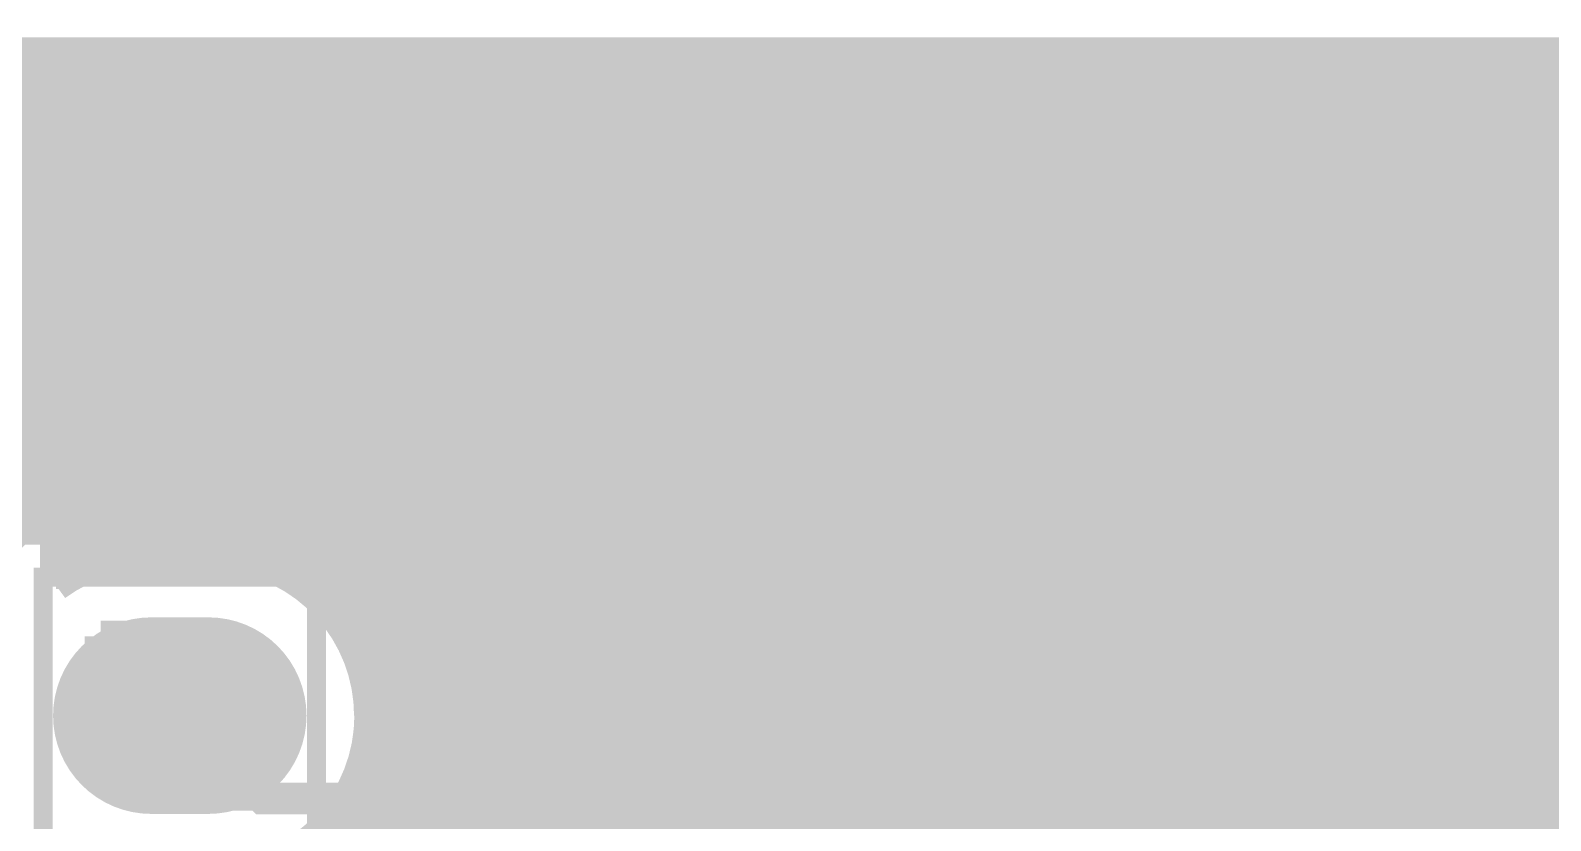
# Model space of a CAD drawing. Extents: x -5 to 157, y -120 to 103.
# Drawn here: x 1.32 to 13.51, y 54.31 to 60.64 of the extents above; entities that cross this region are included whole.
import ezdxf

# ---------------------------------------------------------------- set-up
doc = ezdxf.new("R2010")
doc.units = 0
doc.header["$MEASUREMENT"] = 0
doc.layers.get('0').update_dxf_attribs({"linetype": 'CONTINUOUS'})
for name, color, linetype in [('22-304-2_BOT', 7, 'CONTINUOUS'), ('22-304-2_DRD', 7, 'CONTINUOUS'), ('22-304-2_DRL', 2, 'CONTINUOUS'), ('22-304-2_IN1', 4, 'CONTINUOUS'), ('22-304-2_IN2', 3, 'CONTINUOUS'), ('22-304-2_SMB', 5, 'CONTINUOUS'), ('22-304-2_SMT', 10, 'CONTINUOUS'), ('22-304-2_SPB', 14, 'CONTINUOUS'), ('22-304-2_SSB', 12, 'CONTINUOUS'), ('22-304-2_SST', 11, 'CONTINUOUS'), ('22-304-2_TOP', 13, 'CONTINUOUS'), ('THRUHOLE_TAP', 7, 'CONTINUOUS')]:
    doc.layers.add(name, color=color, linetype=linetype)

# ---------------------------------------------------------------- blocks, each defined once
blk = doc.blocks.new('OBLONG_19')
at = {"const_width": 1.5748}
blk.add_lwpolyline([(0.2286, 0), (-0.2286, 0)], dxfattribs=at)
at = {"const_width": 0.7874}
for points in [[(-0.6223, 0, 1), (0.1651, 0, 1)], [(-0.1651, 0, 1), (0.6223, 0, 1)]]:
    blk.add_lwpolyline(points, format="xyb", close=True, dxfattribs=at)
blk = doc.blocks.new('RECTANGLE_56')
blk.add_solid([(1.14935, 1.5494), (1.14935, -1.5494), (-1.14935, 1.5494), (-1.14935, -1.5494)])
blk = doc.blocks.new('ROUND_14')
at = {"const_width": 0.59944}
blk.add_lwpolyline([(-0.29972, 0, 1), (0.29972, 0, 1)], format="xyb", close=True, dxfattribs=at)

msp = doc.modelspace()

# ---------------------------------------------------------------- linework, layer by layer
at = {"layer": '22-304-2_BOT'}
for points, const_width in [([(28.829, 62.357), (25.654, 62.357), (22.225, 58.928), (15.24, 58.928), (13.86078, 57.54878), (13.86078, 57.15)], 1.27), ([(34.96564, 32.42564), (34.925, 32.385), (29.972, 32.385), (29.21, 33.147), (29.21, 37.084), (31.369, 39.243), (31.369, 46.101), (34.29, 49.022), (34.29, 60.452), (32.385, 62.357), (25.654, 62.357), (22.225, 58.928), (15.24, 58.928), (13.86078, 57.54878), (13.86078, 57.15)], 1.27), ([(20.193, 60.452), (-1.524, 60.452)], 0.254), ([(1.397, 60.452), (1.397, 58.293)], 0.254), ([(1.6256, 60.452), (1.6256, 58.293)], 0.254), ([(1.8542, 60.452), (1.8542, 58.293)], 0.254), ([(2.0828, 60.452), (2.0828, 58.293)], 0.254), ([(2.3114, 60.452), (2.3114, 58.293)], 0.254), ([(2.54, 60.452), (2.54, 58.293)], 0.254), ([(2.7686, 60.452), (2.7686, 58.293)], 0.254), ([(2.9972, 60.452), (2.9972, 58.293)], 0.254), ([(3.2258, 60.452), (3.2258, 58.293)], 0.254), ([(3.4544, 60.452), (3.4544, 58.293)], 0.254), ([(3.683, 60.452), (3.683, 58.293)], 0.254), ([(3.9116, 60.452), (3.9116, 58.293)], 0.254), ([(4.1402, 60.452), (4.1402, 58.293)], 0.254), ([(4.3688, 60.452), (4.3688, 58.293)], 0.254), ([(4.5974, 60.452), (4.5974, 58.293)], 0.254), ([(4.826, 60.452), (4.826, 59.2074)], 0.254), ([(5.0546, 60.452), (5.0546, 59.2074)], 0.254), ([(5.2832, 60.452), (5.2832, 59.2074)], 0.254), ([(5.5118, 60.452), (5.5118, 59.2074)], 0.254), ([(5.7404, 60.452), (5.7404, 59.2074)], 0.254), ([(5.969, 60.452), (5.969, 59.2074)], 0.254), ([(6.1976, 60.452), (6.1976, 59.2074)], 0.254), ([(6.4262, 60.452), (6.4262, 59.2074)], 0.254), ([(6.6548, 60.452), (6.6548, 59.2074)], 0.254), ([(6.8834, 60.452), (6.8834, 59.2074)], 0.254), ([(7.112, 60.452), (7.112, 59.2074)], 0.254), ([(7.3406, 60.452), (7.3406, 59.2074)], 0.254), ([(7.5692, 60.452), (7.5692, 59.2074)], 0.254), ([(7.7978, 60.452), (7.7978, 59.2074)], 0.254), ([(8.0264, 60.452), (8.0264, 59.2074)], 0.254), ([(8.255, 60.452), (8.255, 55.118)], 0.254), ([(8.4836, 60.452), (8.4836, 55.118)], 0.254), ([(8.7122, 60.452), (8.7122, 55.118)], 0.254), ([(8.9408, 60.452), (8.9408, 55.118)], 0.254), ([(9.1694, 60.452), (9.1694, 55.118)], 0.254), ([(9.398, 60.452), (9.398, 55.118)], 0.254), ([(9.6266, 60.452), (9.6266, 55.118)], 0.254), ([(9.8552, 60.452), (9.8552, 55.118)], 0.254), ([(10.0838, 60.452), (10.0838, 55.118)], 0.254), ([(10.3124, 60.452), (10.3124, 55.118)], 0.254), ([(10.541, 60.452), (10.541, 55.118)], 0.254), ([(10.7696, 60.452), (10.7696, 55.118)], 0.254), ([(10.9982, 60.452), (10.9982, 55.118)], 0.254), ([(11.2268, 60.452), (11.2268, 55.118)], 0.254), ([(11.4554, 60.452), (11.4554, 55.118)], 0.254), ([(11.684, 60.452), (11.684, 55.118)], 0.254), ([(11.9126, 60.452), (11.9126, 55.118)], 0.254), ([(12.1412, 60.452), (12.1412, 55.118)], 0.254), ([(12.3698, 60.452), (12.3698, 59.2074)], 0.254), ([(12.5984, 60.452), (12.5984, 59.2074)], 0.254), ([(12.827, 60.452), (12.827, 59.2074)], 0.254), ([(13.0556, 60.452), (13.0556, 59.2074)], 0.254), ([(13.2842, 60.452), (13.2842, 59.2074)], 0.254), ([(13.5128, 60.452), (13.5128, 59.2074)], 0.254), ([(21.95322, 60.2742), (-1.7018, 60.2742)], 0.254), ([(14.9987, 60.0456), (-1.9304, 60.0456)], 0.254), ([(14.52118, 59.817), (-2.159, 59.817)], 0.254), ([(14.28242, 59.5884), (-2.3876, 59.5884)], 0.254), ([(14.05382, 59.3598), (-2.6162, 59.3598)], 0.254), ([(4.80314, 59.1312), (-2.8448, 59.1312)], 0.254), ([(8.11784, 59.2074), (4.80314, 59.2074), (4.80314, 58.293)], 0.254), ([(8.11784, 59.2074), (8.11784, 55.118)], 0.254), ([(12.20216, 59.1312), (8.11784, 59.1312)], 0.254), ([(13.90142, 59.2074), (12.20216, 59.2074)], 0.254), ([(12.20216, 59.2074), (12.20216, 55.118)], 0.254), ([(4.80314, 58.9026), (-3.0734, 58.9026)], 0.254), ([(12.20216, 58.9026), (8.11784, 58.9026)], 0.254), ([(4.80314, 58.674), (-3.302, 58.674)], 0.254), ([(12.20216, 58.674), (8.11784, 58.674)], 0.254), ([(4.80314, 58.4454), (-3.5306, 58.4454)], 0.254), ([(12.20216, 58.4454), (8.11784, 58.4454)], 0.254), ([(4.80314, 58.293), (1.016, 58.293)], 0.254), ([(12.20216, 58.2168), (8.11784, 58.2168)], 0.254), ([(12.20216, 57.9882), (8.11784, 57.9882)], 0.254), ([(0.02032, 55.14594), (0.02032, 56.15432), (1.016, 57.15), (6.45922, 57.15)], 1.27), ([(12.20216, 57.7596), (8.11784, 57.7596)], 0.254), ([(12.20216, 57.531), (8.11784, 57.531)], 0.254), ([(12.20216, 57.3024), (8.11784, 57.3024)], 0.254), ([(12.20216, 57.0738), (8.11784, 57.0738)], 0.254), ([(12.20216, 56.8452), (8.11784, 56.8452)], 0.254), ([(12.20216, 56.6166), (8.11784, 56.6166)], 0.254), ([(12.20216, 56.388), (8.11784, 56.388)], 0.254), ([(12.20216, 56.1594), (8.11784, 56.1594)], 0.254), ([(12.20216, 55.9308), (8.11784, 55.9308)], 0.254), ([(12.20216, 55.7022), (8.11784, 55.7022)], 0.254), ([(12.20216, 55.4736), (8.11784, 55.4736)], 0.254), ([(12.20216, 55.245), (8.11784, 55.245)], 0.254), ([(2.51968, 55.14594), (3.18262, 54.483), (14.986, 54.483), (17.399, 52.07), (17.399, 51.435), (19.05, 51.435)], 0.254), ([(12.20216, 55.118), (8.11784, 55.118)], 0.254)]:
    msp.add_lwpolyline(points, dxfattribs=dict(at, const_width=const_width))
at = {"layer": '22-304-2_DRD', "const_width": 0.254}
for points in [[(1.88468, 55.78094), (1.88468, 55.14594)], [(2.51968, 55.78094), (1.88468, 55.78094)], [(2.51968, 54.51094), (2.51968, 55.78094)], [(1.88468, 55.14594), (3.15468, 55.14594)], [(3.15468, 55.14594), (3.15468, 54.51094)], [(3.15468, 54.51094), (2.51968, 54.51094)]]:
    msp.add_lwpolyline(points, dxfattribs=at)
at = {"layer": '22-304-2_IN1', "const_width": 0.254}
for points in [[(82.296, 102.362), (36.068, 102.362), (28.702, 94.996), (28.702, 68.326), (20.574, 60.198), (-1.778, 60.198), (-4.191, 57.785), (-4.191, -2.667), (18.669, -25.527)], [(27.48788, 60.1726), (-1.8034, 60.1726)], [(1.2954, 60.198), (1.2954, 56.65216)], [(1.524, 60.198), (1.524, 56.65216)], [(1.7526, 60.198), (1.7526, 56.32196)], [(1.9812, 60.198), (1.9812, 56.40324)], [(2.2098, 60.198), (2.2098, 56.43626)], [(2.4384, 60.198), (2.4384, 56.44134)], [(2.667, 60.198), (2.667, 56.44134)], [(2.8956, 60.198), (2.8956, 56.43118)], [(3.1242, 60.198), (3.1242, 56.38546)], [(3.3528, 60.198), (3.3528, 56.29148)], [(3.5814, 60.198), (3.5814, 56.13654)], [(3.81, 60.198), (3.81, 55.88762)], [(4.0386, 60.198), (4.0386, 55.26024)], [(4.2672, 60.198), (4.2672, 47.70374)], [(4.4958, 60.198), (4.4958, 47.83582)], [(4.7244, 60.198), (4.7244, 47.8917)], [(4.953, 60.198), (4.953, 47.88916)], [(5.1816, 60.198), (5.1816, 47.82566)], [(5.4102, 60.198), (5.4102, 47.68342)], [(5.6388, 60.198), (5.6388, 50.82286)], [(5.8674, 60.198), (5.8674, 51.04384)], [(6.096, 60.198), (6.096, 51.1556)], [(6.3246, 60.198), (6.3246, 51.19878)], [(6.5532, 60.198), (6.5532, 51.181)], [(6.7818, 60.198), (6.7818, 51.10226)], [(7.0104, 60.198), (7.0104, 50.9397)], [(7.239, 60.198), (7.239, 50.5714)], [(7.4676, 60.198), (7.4676, 36.9824)], [(7.6962, 60.198), (7.6962, 37.02558)], [(7.9248, 60.198), (7.9248, 37.0078)], [(8.1534, 60.198), (8.1534, 36.92906)], [(8.382, 60.198), (8.382, 36.7665)], [(8.6106, 60.198), (8.6106, 36.3982)], [(8.8392, 60.198), (8.8392, 4.572)], [(9.0678, 60.198), (9.0678, 4.572)], [(9.2964, 60.198), (9.2964, 23.2664)], [(9.525, 60.198), (9.525, 23.6347)], [(9.7536, 60.198), (9.7536, 40.58412)], [(9.9822, 60.198), (9.9822, 40.84574)], [(10.2108, 60.198), (10.2108, 40.97782)], [(10.4394, 60.198), (10.4394, 50.06086)], [(10.668, 60.198), (10.668, 50.28184)], [(10.8966, 60.198), (10.8966, 50.3936)], [(11.1252, 60.198), (11.1252, 50.43678)], [(11.3538, 60.198), (11.3538, 50.419)], [(11.5824, 60.198), (11.5824, 50.34026)], [(11.811, 60.198), (11.811, 50.1777)], [(12.0396, 60.198), (12.0396, 49.8094)], [(12.2682, 60.198), (12.2682, 34.63798)], [(12.4968, 60.198), (12.4968, 24.82342)], [(12.7254, 60.198), (12.7254, 24.96566)], [(12.954, 60.198), (12.954, 25.02916)], [(13.1826, 60.198), (13.1826, 35.50412)], [(13.4112, 60.198), (13.4112, 35.76574)], [(53.3273, 59.944), (-2.032, 59.944)], [(53.6956, 59.7154), (-2.2606, 59.7154)], [(99.42322, 59.4868), (-2.4892, 59.4868)], [(98.5012, 59.2582), (-2.7178, 59.2582)], [(27.25674, 59.0296), (-2.9464, 59.0296)], [(27.0256, 58.801), (-3.175, 58.801)], [(26.797, 58.5724), (-3.4036, 58.5724)], [(26.5684, 58.3438), (-3.6322, 58.3438)], [(26.3398, 58.1152), (-3.8608, 58.1152)], [(26.1112, 57.8866), (-4.0894, 57.8866)], [(25.8826, 57.658), (-4.191, 57.658)], [(25.654, 57.4294), (-4.191, 57.4294)], [(25.4254, 57.2008), (-4.191, 57.2008)], [(25.1968, 56.9722), (-4.191, 56.9722)], [(24.9682, 56.7436), (-4.191, 56.7436)], [(1.52654, 56.65216), (-1.48844, 56.65216)], [(1.52654, 56.65216), (1.52654, 56.18988)], [(24.7396, 56.515), (1.52654, 56.515)], [(2.74828, 56.44134), (2.29108, 56.44134)], [(1.67894, 56.2864), (1.52654, 56.2864)], [(24.51608, 56.2864), (3.36042, 56.2864)], [(24.37892, 56.0578), (3.66776, 56.0578)], [(22.63902, 55.8292), (3.8481, 55.8292)], [(22.3139, 55.6006), (3.95986, 55.6006)], [(22.16404, 55.372), (4.02336, 55.372)], [(22.09292, 55.1434), (4.04368, 55.1434)], [(4.0386, 55.0291), (4.0386, 52.75834)], [(16.10614, 54.9148), (4.02336, 54.9148)], [(15.81404, 54.6862), (3.95986, 54.6862)], [(3.81, 54.40172), (3.81, 53.38572)], [(15.67434, 54.4576), (3.84556, 54.4576)], [(15.61084, 54.229), (3.66268, 54.229)]]:
    msp.add_lwpolyline(points, dxfattribs=at)
for points in [[(2.29108, 56.44134, 0.1593582), (1.52569, 56.19104)], [(4.04368, 55.14594, 0.4142136), (2.74828, 56.44134)], [(3.08864, 53.89372, 0.3384525), (4.04622, 55.14594)]]:
    msp.add_lwpolyline(points, format="xyb", dxfattribs=at)
at = {"layer": '22-304-2_IN2'}
for points, const_width in [([(0, 0), (-2.54, 2.54), (-2.54, 19.05), (5.08, 26.67), (5.08, 29.21), (5.715, 29.845), (14.605, 29.845), (19.99996, 35.23996), (19.99996, 41.00068), (13.97, 47.03064), (13.97, 55.88), (15.875, 57.785), (20.955, 57.785), (29.21, 66.04), (29.21, 84.709), (32.4993, 88.00084)], 1.27), ([(20.193, 60.452), (-1.524, 60.452), (-4.318, 57.658), (-4.318, -2.54)], 0.254), ([(1.397, 60.452), (1.397, 56.77154)], 0.254), ([(1.6256, 60.452), (1.6256, 56.77154)], 0.254), ([(1.8542, 60.452), (1.8542, 56.4896)], 0.254), ([(2.0828, 60.452), (2.0828, 56.54294)], 0.254), ([(2.3114, 60.452), (2.3114, 56.55818)], 0.254), ([(2.54, 60.452), (2.54, 56.55818)], 0.254), ([(2.7686, 60.452), (2.7686, 56.55818)], 0.254), ([(2.9972, 60.452), (2.9972, 56.53532)], 0.254), ([(3.2258, 60.452), (3.2258, 56.47436)], 0.254), ([(3.4544, 60.452), (3.4544, 56.37022)], 0.254), ([(3.683, 60.452), (3.683, 56.20512)], 0.254), ([(3.9116, 60.452), (3.9116, 55.94858)], 0.254), ([(4.1402, 60.452), (4.1402, 55.39232)], 0.254), ([(4.3688, 60.452), (4.3688, 30.28188)], 0.254), ([(4.5974, 60.452), (4.5974, 30.51048)], 0.254), ([(4.826, 60.452), (4.826, 30.73908)], 0.254), ([(5.0546, 60.452), (5.0546, 30.91942)], 0.254), ([(5.2832, 60.452), (5.2832, 31.03118)], 0.254), ([(5.5118, 60.452), (5.5118, 31.0896)], 0.254), ([(5.7404, 60.452), (5.7404, 31.10738)], 0.254), ([(5.969, 60.452), (5.969, 31.10738)], 0.254), ([(6.1976, 60.452), (6.1976, 31.10738)], 0.254), ([(6.4262, 60.452), (6.4262, 31.10738)], 0.254), ([(6.6548, 60.452), (6.6548, 31.10738)], 0.254), ([(6.8834, 60.452), (6.8834, 31.10738)], 0.254), ([(7.112, 60.452), (7.112, 31.10738)], 0.254), ([(7.3406, 60.452), (7.3406, 31.10738)], 0.254), ([(7.5692, 60.452), (7.5692, 31.10738)], 0.254), ([(7.7978, 60.452), (7.7978, 31.10738)], 0.254), ([(8.0264, 60.452), (8.0264, 31.10738)], 0.254), ([(8.255, 60.452), (8.255, 31.10738)], 0.254), ([(8.4836, 60.452), (8.4836, 31.10738)], 0.254), ([(8.7122, 60.452), (8.7122, 31.10738)], 0.254), ([(8.9408, 60.452), (8.9408, 31.10738)], 0.254), ([(9.1694, 60.452), (9.1694, 31.10738)], 0.254), ([(9.398, 60.452), (9.398, 31.10738)], 0.254), ([(9.6266, 60.452), (9.6266, 31.10738)], 0.254), ([(9.8552, 60.452), (9.8552, 31.10738)], 0.254), ([(10.0838, 60.452), (10.0838, 31.10738)], 0.254), ([(10.3124, 60.452), (10.3124, 50.08372)], 0.254), ([(10.541, 60.452), (10.541, 50.33518)], 0.254), ([(10.7696, 60.452), (10.7696, 50.47234)], 0.254), ([(10.9982, 60.452), (10.9982, 50.54092)], 0.254), ([(11.2268, 60.452), (11.2268, 50.55362)], 0.254), ([(11.4554, 60.452), (11.4554, 50.51806)], 0.254), ([(11.684, 60.452), (11.684, 50.42154)], 0.254), ([(11.9126, 60.452), (11.9126, 50.24374)], 0.254), ([(12.1412, 60.452), (12.1412, 49.87798)], 0.254), ([(12.3698, 60.452), (12.3698, 34.70148)], 0.254), ([(12.5984, 60.452), (12.5984, 31.10738)], 0.254), ([(12.827, 60.452), (12.827, 56.4134)], 0.254), ([(13.0556, 60.452), (13.0556, 56.74868)], 0.254), ([(13.2842, 60.452), (13.2842, 56.97728)], 0.254), ([(13.5128, 60.452), (13.5128, 57.20588)], 0.254), ([(21.65858, 60.2742), (-1.7018, 60.2742)], 0.254), ([(21.42998, 60.0456), (-1.9304, 60.0456)], 0.254), ([(21.20138, 59.817), (-2.159, 59.817)], 0.254), ([(20.97278, 59.5884), (-2.3876, 59.5884)], 0.254), ([(20.74418, 59.3598), (-2.6162, 59.3598)], 0.254), ([(20.51558, 59.1312), (-2.8448, 59.1312)], 0.254), ([(15.28826, 58.9026), (-3.0734, 58.9026)], 0.254), ([(14.97838, 58.674), (-3.302, 58.674)], 0.254), ([(14.98346, 58.67654), (13.08354, 56.77916)], 0.254), ([(14.74978, 58.4454), (-3.5306, 58.4454)], 0.254), ([(14.52118, 58.2168), (-3.7592, 58.2168)], 0.254), ([(14.29258, 57.9882), (-3.9878, 57.9882)], 0.254), ([(14.06398, 57.7596), (-4.2164, 57.7596)], 0.254), ([(13.83538, 57.531), (-4.318, 57.531)], 0.254), ([(13.60678, 57.3024), (-4.318, 57.3024)], 0.254), ([(13.37818, 57.0738), (-4.318, 57.0738)], 0.254), ([(13.14958, 56.8452), (-4.318, 56.8452)], 0.254), ([(1.64592, 56.77154), (-1.60782, 56.77154)], 0.254), ([(1.64592, 56.77154), (1.64592, 56.40324)], 0.254), ([(12.94638, 56.6166), (1.64592, 56.6166)], 0.254), ([(2.74828, 56.55818), (2.29108, 56.55818)], 0.254), ([(12.8143, 56.388), (3.42138, 56.388)], 0.254), ([(12.74064, 56.1594), (3.7338, 56.1594)], 0.254), ([(12.71016, 55.9308), (3.9243, 55.9308)], 0.254), ([(12.70762, 55.88), (12.70762, 47.03064)], 0.254), ([(12.70762, 55.7022), (4.04622, 55.7022)], 0.254), ([(12.70762, 55.4736), (4.12242, 55.4736)], 0.254), ([(12.70762, 55.245), (4.15798, 55.245)], 0.254), ([(12.70762, 55.0164), (4.15544, 55.0164)], 0.254), ([(4.1402, 54.89702), (4.1402, 52.89296)], 0.254), ([(12.70762, 54.7878), (4.1148, 54.7878)], 0.254), ([(12.70762, 54.5592), (4.03352, 54.5592)], 0.254), ([(12.70762, 54.3306), (3.90398, 54.3306)], 0.254), ([(3.9116, 54.34076), (3.9116, 53.44922)], 0.254)]:
    msp.add_lwpolyline(points, dxfattribs=dict(at, const_width=const_width))
at = {"layer": '22-304-2_IN2', "const_width": 0.254}
for points in [[(13.07846, 56.77154, 0.1989124), (12.70917, 55.88)], [(13.07846, 56.77154, 0.1989124), (12.70917, 55.88)], [(2.29108, 56.55818, 0.1190829), (1.64634, 56.40242)], [(4.16306, 55.14594, 0.4142136), (2.74828, 56.56072)], [(3.40868, 53.89372, 0.2782346), (4.16306, 55.14594)]]:
    msp.add_lwpolyline(points, format="xyb", dxfattribs=at)
at = {"layer": '22-304-2_SSB'}
for points, const_width in [([(14.15542, 58.94832), (14.15542, 59.84748), (6.16458, 59.84748), (6.16458, 58.94832)], 0.20066), ([(3.97256, 58.31078), (3.97256, 57.83834), (4.6482, 58.31078), (4.81838, 58.31078), (4.98856, 58.25236), (4.98856, 57.89676), (4.81838, 57.83834)], 0.1524), ([(4.48056, 57.29478), (3.97256, 57.47258)], 0.1524), ([(4.48056, 57.00014), (4.48056, 57.35574), (4.6482, 57.47258), (4.81838, 57.47258), (4.98856, 57.35574), (4.98856, 57.00014), (3.97256, 57.00014)], 0.1524), ([(3.97256, 56.16194), (4.98856, 56.16194), (4.98856, 56.63438)], 0.1524), ([(4.48056, 56.51754), (4.48056, 56.16194)], 0.1524), ([(6.16458, 55.35168), (6.16458, 54.45252), (14.25702, 54.45252), (14.25702, 55.35168)], 0.20066)]:
    msp.add_lwpolyline(points, dxfattribs=dict(at, const_width=const_width))
at = {"layer": '22-304-2_SST', "const_width": 0.1524}
for points in [[(1.37922, 57.95518), (1.44018, 58.12282), (1.44018, 58.293), (1.37922, 58.46318), (1.02362, 58.46318), (0.9652, 58.293), (0.9652, 58.12282), (1.02362, 57.95518), (1.37922, 57.95518), (1.44018, 57.785), (1.44018, 57.61482), (1.37922, 57.44718), (1.02362, 57.44718), (0.9652, 57.61482), (0.9652, 57.785), (1.02362, 57.95518)], [(-2.55016, 51.09464), (-2.55016, 51.49596), (-1.71958, 51.49596), (-1.71958, 56.86552), (4.25958, 56.86552), (4.25958, 40.92448), (-1.71958, 40.92448), (-1.71958, 46.29404), (-2.55016, 46.29404), (-2.55016, 46.69536), (-3.72872, 46.69536), (-3.72872, 51.09464), (-2.55016, 51.09464), (-1.07442, 51.09464), (-1.07442, 50.22596), (-1.07442, 49.0347), (1.11506, 49.0347), (1.11506, 51.25466), (-1.07442, 51.25466), (-1.07442, 51.09464)], [(3.61442, 54.03596), (3.61442, 56.25592), (1.42494, 56.25592), (1.42494, 54.03596), (3.61442, 54.03596)], [(2.83718, 55.46344), (2.20218, 55.46344), (2.20218, 54.82844), (2.83718, 54.82844), (2.83718, 55.46344), (2.68732, 55.31104), (2.35204, 55.31104), (2.35204, 54.9783), (2.68732, 54.9783), (2.68732, 55.31104)], [(2.20218, 55.46344), (2.35204, 55.31104)], [(2.20218, 54.82844), (2.35204, 54.9783)], [(2.83718, 54.82844), (2.68732, 54.9783)]]:
    msp.add_lwpolyline(points, dxfattribs=at)
at = {"layer": '22-304-2_TOP', "const_width": 0.254}
for points in [[(66.04, 95.25), (64.77, 93.98), (64.77, 91.44), (64.008, 90.678), (51.435, 90.678), (40.132, 79.375), (32.639, 79.375), (30.099, 76.835), (30.099, 61.087), (27.94, 58.928), (16.383, 58.928), (13.208, 55.753), (13.208, 52.705), (9.652, 49.149), (9.652, 46.609), (4.445, 41.402), (1.26238, 41.402), (0.02032, 42.64406)], [(2.51968, 45.14596), (7.42696, 45.14596), (9.144, 46.863), (9.144, 49.403), (12.7, 52.959), (12.7, 56.134), (16.002, 59.436), (27.686, 59.436), (29.591, 61.341), (29.591, 77.089), (32.385, 79.883), (39.878, 79.883), (51.181, 91.186), (61.849, 91.186), (62.23, 91.567), (62.23, 93.98), (63.5, 95.25)], [(2.51968, 52.64404), (8.44804, 52.64404), (15.748, 59.944), (26.924, 59.944), (27.94, 60.96)], [(15.367, 60.452), (-1.524, 60.452)], [(1.397, 60.452), (1.397, 56.65216)], [(1.6256, 60.452), (1.6256, 56.25592)], [(1.8542, 60.452), (1.8542, 56.36514)], [(2.0828, 60.452), (2.0828, 56.42356)], [(2.3114, 60.452), (2.3114, 56.44134)], [(2.54, 60.452), (2.54, 56.44134)], [(2.7686, 60.452), (2.7686, 56.4388)], [(2.9972, 60.452), (2.9972, 56.41594)], [(3.2258, 60.452), (3.2258, 56.3499)], [(3.4544, 60.452), (3.4544, 56.23052)], [(3.683, 60.452), (3.683, 56.04256)], [(3.9116, 60.452), (3.9116, 55.7149)], [(4.1402, 60.452), (4.1402, 53.27904)], [(4.3688, 60.452), (4.3688, 53.27904)], [(4.5974, 60.452), (4.5974, 53.27904)], [(4.826, 60.452), (4.826, 53.27904)], [(5.0546, 60.452), (5.0546, 53.27904)], [(5.2832, 60.452), (5.2832, 53.27904)], [(5.5118, 60.452), (5.5118, 53.27904)], [(5.7404, 60.452), (5.7404, 53.27904)], [(5.969, 60.452), (5.969, 53.27904)], [(6.1976, 60.452), (6.1976, 53.27904)], [(6.4262, 60.452), (6.4262, 53.27904)], [(6.6548, 60.452), (6.6548, 53.27904)], [(6.8834, 60.452), (6.8834, 53.27904)], [(7.112, 60.452), (7.112, 53.27904)], [(7.3406, 60.452), (7.3406, 53.27904)], [(7.5692, 60.452), (7.5692, 53.27904)], [(7.7978, 60.452), (7.7978, 53.27904)], [(8.0264, 60.452), (8.0264, 53.27904)], [(8.255, 60.452), (8.255, 53.34762)], [(8.4836, 60.452), (8.4836, 53.57622)], [(8.7122, 60.452), (8.7122, 53.80482)], [(8.9408, 60.452), (8.9408, 54.03342)], [(9.1694, 60.452), (9.1694, 54.26202)], [(9.398, 60.452), (9.398, 54.49062)], [(9.6266, 60.452), (9.6266, 54.71922)], [(9.8552, 60.452), (9.8552, 54.94782)], [(10.0838, 60.452), (10.0838, 55.17642)], [(10.3124, 60.452), (10.3124, 55.40502)], [(10.541, 60.452), (10.541, 55.63362)], [(10.7696, 60.452), (10.7696, 55.86222)], [(10.9982, 60.452), (10.9982, 56.09082)], [(11.2268, 60.452), (11.2268, 56.31942)], [(11.4554, 60.452), (11.4554, 56.54802)], [(11.684, 60.452), (11.684, 56.77662)], [(11.9126, 60.452), (11.9126, 57.00522)], [(12.1412, 60.452), (12.1412, 57.23382)], [(12.3698, 60.452), (12.3698, 57.46242)], [(12.5984, 60.452), (12.5984, 57.69102)], [(12.827, 60.452), (12.827, 57.91962)], [(13.0556, 60.452), (13.0556, 58.14822)], [(13.2842, 60.452), (13.2842, 58.37682)], [(13.5128, 60.452), (13.5128, 58.60542)], [(15.29842, 60.39358), (8.18642, 53.27904)], [(15.17904, 60.2742), (-1.7018, 60.2742)], [(14.95044, 60.0456), (-1.9304, 60.0456)], [(14.72184, 59.817), (-2.159, 59.817)], [(14.49324, 59.5884), (-2.3876, 59.5884)], [(14.26464, 59.3598), (-2.6162, 59.3598)], [(14.03604, 59.1312), (-2.8448, 59.1312)], [(13.80744, 58.9026), (-3.0734, 58.9026)], [(13.57884, 58.674), (-3.302, 58.674)], [(13.35024, 58.4454), (-3.5306, 58.4454)], [(13.12164, 58.2168), (-3.7592, 58.2168)], [(12.89304, 57.9882), (-3.9878, 57.9882)], [(12.66444, 57.7596), (-4.2164, 57.7596)], [(12.43584, 57.531), (-4.318, 57.531)], [(12.20724, 57.3024), (-4.318, 57.3024)], [(11.97864, 57.0738), (-4.318, 57.0738)], [(11.75004, 56.8452), (-4.318, 56.8452)], [(1.52654, 56.65216), (-1.48844, 56.65216)], [(1.52654, 56.65216), (1.52654, 56.18988)], [(11.52144, 56.6166), (1.52654, 56.6166)], [(2.74828, 56.44134), (2.29108, 56.44134)], [(1.92532, 56.388), (1.52654, 56.388)], [(11.29284, 56.388), (3.11404, 56.388)], [(11.06424, 56.1594), (3.55346, 56.1594)], [(10.83564, 55.9308), (3.77698, 55.9308)], [(10.60704, 55.7022), (3.91668, 55.7022)], [(10.37844, 55.4736), (4.0005, 55.4736)], [(12.065, 55.36184), (8.90016, 52.19954)], [(12.065, 55.36184), (12.065, 53.22062)], [(10.14984, 55.245), (4.0386, 55.245)], [(11.9126, 55.20944), (11.9126, 53.06822)], [(12.065, 55.245), (11.94562, 55.245)], [(9.92124, 55.0164), (4.03606, 55.0164)], [(11.684, 54.98084), (11.684, 52.83962)], [(12.065, 55.0164), (11.71702, 55.0164)], [(9.69264, 54.7878), (3.99288, 54.7878)], [(11.4554, 54.75224), (11.4554, 52.61102)], [(12.065, 54.7878), (11.48842, 54.7878)], [(9.46404, 54.5592), (3.90398, 54.5592)], [(3.9116, 54.57444), (3.9116, 53.27904)], [(11.2268, 54.52364), (11.2268, 52.38242)], [(12.065, 54.5592), (11.25982, 54.5592)], [(3.683, 54.24678), (3.683, 53.54066)], [(9.23544, 54.3306), (3.75412, 54.3306)], [(10.9982, 54.29504), (10.9982, 52.15382)], [(12.065, 54.3306), (11.03122, 54.3306)]]:
    msp.add_lwpolyline(points, dxfattribs=at)
for points in [[(2.29108, 56.44134, 0.1593582), (1.52569, 56.19104)], [(4.04368, 55.14594, 0.4142136), (2.74828, 56.44134)], [(3.08864, 53.89372, 0.3384525), (4.04622, 55.14594)]]:
    msp.add_lwpolyline(points, format="xyb", dxfattribs=at)

# ---------------------------------------------------------------- block references
at = {"layer": '22-304-2_BOT'}
for name, p in [('RECTANGLE_56', (6.45922, 57.15)), ('RECTANGLE_56', (13.86078, 57.15)), ('OBLONG_19', (2.51968, 55.14594))]:
    msp.add_blockref(name, p, dxfattribs=at)
at = {"layer": '22-304-2_DRL'}
msp.add_blockref('ROUND_14', (2.51968, 55.14594), dxfattribs=at)
at = {"layer": '22-304-2_IN1'}
msp.add_blockref('OBLONG_19', (2.51968, 55.14594), dxfattribs=at)
at = {"layer": '22-304-2_IN2'}
msp.add_blockref('OBLONG_19', (2.51968, 55.14594), dxfattribs=at)
at = {"layer": '22-304-2_SMB'}
for name, p in [('RECTANGLE_56', (6.45922, 57.15)), ('RECTANGLE_56', (13.86078, 57.15)), ('OBLONG_19', (2.51968, 55.14594))]:
    msp.add_blockref(name, p, dxfattribs=at)
at = {"layer": '22-304-2_SMT'}
msp.add_blockref('OBLONG_19', (2.51968, 55.14594), dxfattribs=at)
at = {"layer": '22-304-2_SPB'}
for p in [(6.45922, 57.15), (13.86078, 57.15)]:
    msp.add_blockref('RECTANGLE_56', p, dxfattribs=at)
at = {"layer": '22-304-2_TOP'}
msp.add_blockref('OBLONG_19', (2.51968, 55.14594), dxfattribs=at)
at = {"layer": 'THRUHOLE_TAP'}
msp.add_blockref('ROUND_14', (2.51968, 55.14594), dxfattribs=at)

doc.saveas('drawing.dxf')
